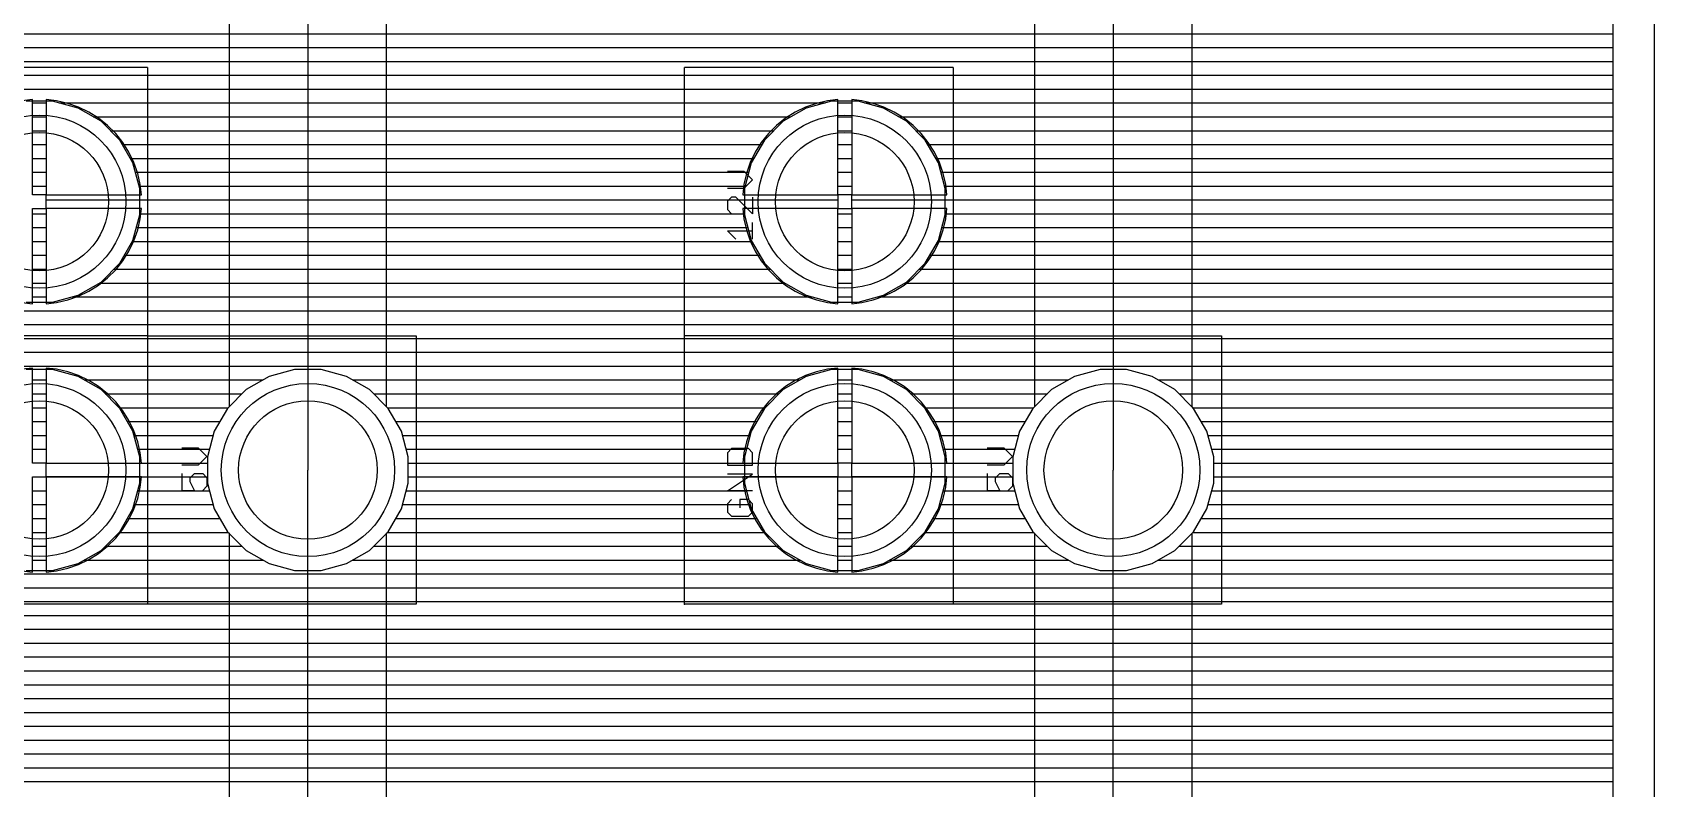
# Model space of a CAD drawing. Extents: x 0 to 5.05, y 0 to 8.75.
# Drawn here: x 3.177 to 5.05, y 1.992 to 2.865 of the extents above; entities that cross this region are included whole.
import ezdxf

# ---------------------------------------------------------------- set-up
doc = ezdxf.new("R2010")
doc.units = 0
for name, color, linetype in [('1', 22, 'CONTINUOUS'), ('16', 175, 'CONTINUOUS'), ('17', 82, 'CONTINUOUS'), ('20', 6, 'CONTINUOUS'), ('21', 253, 'CONTINUOUS'), ('23', 7, 'CONTINUOUS'), ('44', 253, 'CONTINUOUS'), ('51', 253, 'CONTINUOUS')]:
    doc.layers.add(name, color=color, linetype=linetype)

# ---------------------------------------------------------------- blocks, each defined once
blk = doc.blocks.new('ROUNDP')
blk.add_circle((0, 0), 0.5)

msp = doc.modelspace()

# ---------------------------------------------------------------- linework, layer by layer
at = {"layer": '1'}
for p, q in [((5.002, 8.702), (5.002, 0.048)), ((4.425, 3.29), (4.425, 2.36)), ((4.334, 3.216951), (4.334, 2.433049)), ((4.516, 2.433049), (4.516, 3.216951)), ((0.750537, 2.848), (4.334, 2.848)), ((0.751, 2.864), (4.334, 2.864)), ((4.516, 2.864), (5.002, 2.864)), ((4.516, 2.848), (5.002, 2.848)), ((0.74625, 2.832), (4.334, 2.832)), ((4.516, 2.832), (5.002, 2.832)), ((0.740655, 2.816), (4.334, 2.816)), ((4.516, 2.816), (5.002, 2.816)), ((0.731417, 2.8), (4.334, 2.8)), ((4.516, 2.8), (5.002, 2.8)), ((3.177, 2.787845), (3.165203, 2.786516)), ((3.177, 2.678), (3.177, 2.787845)), ((3.177, 2.784), (3.193, 2.784)), ((3.193, 2.787845), (3.193, 2.678)), ((3.204797, 2.786516), (3.193, 2.787845)), ((3.217718, 2.783567), (3.204797, 2.786516)), ((3.21582, 2.784), (4.08418, 2.784)), ((3.230228, 2.779189), (3.217718, 2.783567)), ((3.242169, 2.773439), (3.230228, 2.779189)), ((3.253391, 2.766388), (3.242169, 2.773439)), ((4.057831, 2.773439), (4.046609, 2.766388)), ((4.069772, 2.779189), (4.057831, 2.773439)), ((4.082282, 2.783567), (4.069772, 2.779189)), ((4.095203, 2.786516), (4.082282, 2.783567)), ((4.107, 2.787845), (4.095203, 2.786516)), ((4.107, 2.678), (4.107, 2.787845)), ((4.107, 2.784), (4.123, 2.784)), ((4.123, 2.787845), (4.123, 2.678)), ((4.134797, 2.786516), (4.123, 2.787845)), ((4.147718, 2.783567), (4.134797, 2.786516)), ((4.14582, 2.784), (4.334, 2.784)), ((4.160228, 2.779189), (4.147718, 2.783567)), ((4.172169, 2.773439), (4.160228, 2.779189)), ((4.183391, 2.766388), (4.172169, 2.773439)), ((4.516, 2.784), (5.002, 2.784)), ((3.177, 2.768), (3.193, 2.768)), ((3.250825, 2.768), (4.049175, 2.768)), ((3.263753, 2.758124), (3.253391, 2.766388)), ((3.273124, 2.748753), (3.263753, 2.758124)), ((4.036247, 2.758124), (4.026876, 2.748753)), ((4.046609, 2.766388), (4.036247, 2.758124)), ((4.107, 2.768), (4.123, 2.768)), ((4.180825, 2.768), (4.334, 2.768)), ((4.193753, 2.758124), (4.183391, 2.766388)), ((4.203124, 2.748753), (4.193753, 2.758124)), ((4.516, 2.768), (5.002, 2.768)), ((3.177, 2.752), (3.193, 2.752)), ((3.177, 2.736), (3.193, 2.736)), ((3.269877, 2.752), (4.030123, 2.752)), ((3.281388, 2.738391), (3.273124, 2.748753)), ((3.288439, 2.727169), (3.281388, 2.738391)), ((3.28289, 2.736), (4.01711, 2.736)), ((4.018612, 2.738391), (4.011561, 2.727169)), ((4.026876, 2.748753), (4.018612, 2.738391)), ((4.107, 2.752), (4.123, 2.752)), ((4.107, 2.736), (4.123, 2.736)), ((4.199877, 2.752), (4.334, 2.752)), ((4.211388, 2.738391), (4.203124, 2.748753)), ((4.218439, 2.727169), (4.211388, 2.738391)), ((4.21289, 2.736), (4.334, 2.736)), ((4.516, 2.752), (5.002, 2.752)), ((4.516, 2.736), (5.002, 2.736)), ((3.177, 2.72), (3.193, 2.72)), ((3.294189, 2.715228), (3.288439, 2.727169)), ((3.291891, 2.72), (4.008109, 2.72)), ((4.011561, 2.727169), (4.00581, 2.715228)), ((4.107, 2.72), (4.123, 2.72)), ((4.224189, 2.715228), (4.218439, 2.727169)), ((4.221891, 2.72), (4.334, 2.72)), ((4.516, 2.72), (5.002, 2.72)), ((3.177, 2.704), (3.193, 2.704)), ((3.298567, 2.702718), (3.294189, 2.715228)), ((3.298118, 2.704), (4.001882, 2.704)), ((3.301516, 2.689797), (3.298567, 2.702718)), ((4.001433, 2.702718), (3.998484, 2.689797)), ((4.00581, 2.715228), (4.001433, 2.702718)), ((4.107, 2.704), (4.123, 2.704)), ((4.228567, 2.702718), (4.224189, 2.715228)), ((4.228118, 2.704), (4.334, 2.704)), ((4.231516, 2.689797), (4.228567, 2.702718)), ((4.516, 2.704), (5.002, 2.704)), ((3.177, 2.688), (3.193, 2.688)), ((3.302845, 2.678), (3.301516, 2.689797)), ((3.301719, 2.688), (3.998281, 2.688)), ((3.998484, 2.689797), (3.997155, 2.678)), ((4.107, 2.688), (4.123, 2.688)), ((4.232845, 2.678), (4.231516, 2.689797)), ((4.231719, 2.688), (4.334, 2.688)), ((4.516, 2.688), (5.002, 2.688)), ((3.193, 2.678), (3.177, 2.678)), ((3.177, 2.552155), (3.177, 2.661999)), ((3.177, 2.661999), (3.193, 2.661999)), ((3.193, 2.662), (3.193, 2.678)), ((3.193, 2.678), (3.302845, 2.678)), ((3.193, 2.672), (4.106999, 2.672)), ((3.302845, 2.662), (3.193, 2.662)), ((3.193, 2.661999), (3.193, 2.552155)), ((3.301516, 2.650203), (3.302845, 2.662)), ((3.997155, 2.678), (4.106999, 2.678)), ((4.106999, 2.662), (3.997155, 2.662)), ((3.997155, 2.662), (3.998484, 2.650203)), ((4.106999, 2.678), (4.106999, 2.662)), ((4.123, 2.678), (4.107, 2.678)), ((4.107, 2.552155), (4.107, 2.661999)), ((4.107, 2.661999), (4.123, 2.661999)), ((4.123, 2.662), (4.123, 2.678)), ((4.123, 2.678), (4.232845, 2.678)), ((4.123, 2.672), (4.334, 2.672)), ((4.232845, 2.662), (4.123, 2.662)), ((4.123, 2.661999), (4.123, 2.552155)), ((4.231516, 2.650203), (4.232845, 2.662)), ((4.516, 2.672), (5.002, 2.672)), ((3.177, 2.656), (3.193, 2.656)), ((3.298567, 2.637282), (3.301516, 2.650203)), ((3.302169, 2.656), (3.997831, 2.656)), ((3.998484, 2.650203), (4.001433, 2.637282)), ((4.107, 2.656), (4.123, 2.656)), ((4.228567, 2.637282), (4.231516, 2.650203)), ((4.232169, 2.656), (4.334, 2.656)), ((4.516, 2.656), (5.002, 2.656)), ((3.177, 2.64), (3.193, 2.64)), ((3.177, 2.624), (3.193, 2.624)), ((3.288439, 2.612831), (3.294189, 2.624772)), ((3.293818, 2.624), (4.006182, 2.624)), ((3.294189, 2.624772), (3.298567, 2.637282)), ((3.299187, 2.64), (4.000813, 2.64)), ((4.001433, 2.637282), (4.00581, 2.624772)), ((4.00581, 2.624772), (4.011561, 2.612831)), ((4.107, 2.64), (4.123, 2.64)), ((4.107, 2.624), (4.123, 2.624)), ((4.218439, 2.612831), (4.224189, 2.624772)), ((4.223818, 2.624), (4.334, 2.624)), ((4.224189, 2.624772), (4.228567, 2.637282)), ((4.229187, 2.64), (4.334, 2.64)), ((4.516, 2.64), (5.002, 2.64)), ((4.516, 2.624), (5.002, 2.624)), ((3.177, 2.608), (3.193, 2.608)), ((3.281388, 2.601609), (3.288439, 2.612831)), ((3.285403, 2.608), (4.014596, 2.608)), ((4.011561, 2.612831), (4.018612, 2.601609)), ((4.107, 2.608), (4.123, 2.608)), ((4.211388, 2.601609), (4.218439, 2.612831)), ((4.215403, 2.608), (4.334, 2.608)), ((4.516, 2.608), (5.002, 2.608)), ((3.177, 2.592), (3.193, 2.592)), ((3.263753, 2.581876), (3.273124, 2.591247)), ((3.273124, 2.591247), (3.281388, 2.601609)), ((3.273725, 2.592), (4.026275, 2.592)), ((4.018612, 2.601609), (4.026876, 2.591247)), ((4.026876, 2.591247), (4.036247, 2.581876)), ((4.107, 2.592), (4.123, 2.592)), ((4.193753, 2.581876), (4.203124, 2.591247)), ((4.203124, 2.591247), (4.211388, 2.601609)), ((4.203725, 2.592), (4.334, 2.592)), ((4.516, 2.592), (5.002, 2.592)), ((3.177, 2.576), (3.193, 2.576)), ((3.230228, 2.56081), (3.242169, 2.566561)), ((3.242169, 2.566561), (3.253391, 2.573612)), ((3.253391, 2.573612), (3.263753, 2.581876)), ((3.256385, 2.576), (4.043615, 2.576)), ((4.036247, 2.581876), (4.046609, 2.573612)), ((4.046609, 2.573612), (4.057831, 2.566561)), ((4.057831, 2.566561), (4.069772, 2.56081)), ((4.107, 2.576), (4.123, 2.576)), ((4.160228, 2.56081), (4.172169, 2.566561)), ((4.172169, 2.566561), (4.183391, 2.573612)), ((4.183391, 2.573612), (4.193753, 2.581876)), ((4.186385, 2.576), (4.334, 2.576)), ((4.516, 2.576), (5.002, 2.576)), ((3.165203, 2.553484), (3.177, 2.552155)), ((3.177, 2.56), (3.193, 2.56)), ((3.193, 2.552155), (3.204797, 2.553484)), ((3.204797, 2.553484), (3.217718, 2.556433)), ((3.217718, 2.556433), (3.230228, 2.56081)), ((3.227912, 2.56), (4.072088, 2.56)), ((4.069772, 2.56081), (4.082282, 2.556433)), ((4.082282, 2.556433), (4.095203, 2.553484)), ((4.095203, 2.553484), (4.107, 2.552155)), ((4.107, 2.56), (4.123, 2.56)), ((4.123, 2.552155), (4.134797, 2.553484)), ((4.134797, 2.553484), (4.147718, 2.556433)), ((4.147718, 2.556433), (4.160228, 2.56081)), ((4.157912, 2.56), (4.334, 2.56)), ((4.516, 2.56), (5.002, 2.56)), ((2.461, 2.544), (4.334, 2.544)), ((4.516, 2.544), (5.002, 2.544)), ((2.45357, 2.512), (4.334, 2.512)), ((2.457857, 2.528), (4.334, 2.528)), ((4.516, 2.528), (5.002, 2.528)), ((4.516, 2.512), (5.002, 2.512)), ((2.444882, 2.496), (4.334, 2.496)), ((4.516, 2.496), (5.002, 2.496)), ((2.434049, 2.48), (4.334, 2.48)), ((3.200272, 2.476), (3.169728, 2.476)), ((3.229774, 2.468095), (3.200272, 2.476)), ((3.479728, 2.476), (3.450226, 2.468095)), ((3.510272, 2.476), (3.479728, 2.476)), ((3.539774, 2.468095), (3.510272, 2.476)), ((4.099728, 2.476), (4.070226, 2.468095)), ((4.130272, 2.476), (4.099728, 2.476)), ((4.159774, 2.468095), (4.130272, 2.476)), ((4.516, 2.48), (5.002, 2.48)), ((3.256226, 2.452823), (3.229774, 2.468095)), ((3.236867, 2.464), (3.443133, 2.464)), ((3.450226, 2.468095), (3.423774, 2.452823)), ((3.566226, 2.452823), (3.539774, 2.468095)), ((3.546867, 2.464), (4.063133, 2.464)), ((4.070226, 2.468095), (4.043774, 2.452823)), ((4.186226, 2.452823), (4.159774, 2.468095)), ((4.166867, 2.464), (4.334, 2.464)), ((4.516, 2.464), (5.002, 2.464)), ((3.277823, 2.431226), (3.256226, 2.452823)), ((3.261049, 2.448), (3.418951, 2.448)), ((3.423774, 2.452823), (3.402177, 2.431226)), ((3.587823, 2.431226), (3.566226, 2.452823)), ((3.571049, 2.448), (4.038951, 2.448)), ((4.043774, 2.452823), (4.022177, 2.431226)), ((4.207823, 2.431226), (4.186226, 2.452823)), ((4.191049, 2.448), (4.334, 2.448)), ((4.516, 2.448), (5.002, 2.448)), ((3.277049, 2.432), (3.402951, 2.432)), ((3.293095, 2.404774), (3.277823, 2.431226)), ((3.402177, 2.431226), (3.386905, 2.404774)), ((3.587049, 2.432), (4.022951, 2.432)), ((3.603095, 2.404774), (3.587823, 2.431226)), ((4.022177, 2.431226), (4.006905, 2.404774)), ((4.207049, 2.432), (4.332951, 2.432)), ((4.223095, 2.404774), (4.207823, 2.431226)), ((4.332177, 2.431226), (4.316905, 2.404774)), ((4.334, 2.433049), (4.332177, 2.431226)), ((4.517823, 2.431226), (4.516, 2.433049)), ((4.517049, 2.432), (5.002, 2.432)), ((4.533095, 2.404774), (4.517823, 2.431226)), ((3.286614, 2.416), (3.393386, 2.416)), ((3.301, 2.375272), (3.293095, 2.404774)), ((3.294374, 2.4), (3.385626, 2.4)), ((3.386905, 2.404774), (3.379, 2.375272)), ((3.596614, 2.416), (4.013386, 2.416)), ((3.611, 2.375272), (3.603095, 2.404774)), ((3.604374, 2.4), (4.005626, 2.4)), ((4.006905, 2.404774), (3.999, 2.375272)), ((4.216614, 2.416), (4.323386, 2.416)), ((4.231, 2.375272), (4.223095, 2.404774)), ((4.224374, 2.4), (4.315626, 2.4)), ((4.316905, 2.404774), (4.309, 2.375272)), ((4.526614, 2.416), (5.002, 2.416)), ((4.541, 2.375272), (4.533095, 2.404774)), ((4.534374, 2.4), (5.002, 2.4)), ((3.298661, 2.384), (3.381339, 2.384)), ((3.608661, 2.384), (4.001339, 2.384)), ((4.228661, 2.384), (4.311339, 2.384)), ((4.538661, 2.384), (5.002, 2.384)), ((3.301, 2.344728), (3.301, 2.375272)), ((3.301, 2.368), (3.379, 2.368)), ((3.379, 2.375272), (3.379, 2.344728)), ((3.495, 1.43), (3.495, 2.36)), ((3.611, 2.344728), (3.611, 2.375272)), ((3.611, 2.368), (3.999, 2.368)), ((3.999, 2.375272), (3.999, 2.344728)), ((4.231, 2.344728), (4.231, 2.375272)), ((4.231, 2.368), (4.309, 2.368)), ((4.309, 2.375272), (4.309, 2.344728)), ((4.541, 2.344728), (4.541, 2.375272)), ((4.541, 2.368), (5.002, 2.368)), ((3.293095, 2.315226), (3.301, 2.344728)), ((3.301, 2.352), (3.379, 2.352)), ((3.379, 2.344728), (3.386905, 2.315226)), ((3.603095, 2.315226), (3.611, 2.344728)), ((3.611, 2.352), (3.999, 2.352)), ((3.999, 2.344728), (4.006905, 2.315226)), ((4.223095, 2.315226), (4.231, 2.344728)), ((4.231, 2.352), (4.309, 2.352)), ((4.309, 2.344728), (4.316905, 2.315226)), ((4.533095, 2.315226), (4.541, 2.344728)), ((4.541, 2.352), (5.002, 2.352)), ((3.298661, 2.336), (3.381339, 2.336)), ((3.608661, 2.336), (4.001339, 2.336)), ((4.228661, 2.336), (4.311339, 2.336)), ((4.538661, 2.336), (5.002, 2.336)), ((3.277823, 2.288774), (3.293095, 2.315226)), ((3.286614, 2.304), (3.393386, 2.304)), ((3.294374, 2.32), (3.385626, 2.32)), ((3.386905, 2.315226), (3.402177, 2.288774)), ((3.587823, 2.288774), (3.603095, 2.315226)), ((3.596614, 2.304), (4.013386, 2.304)), ((3.604374, 2.32), (4.005626, 2.32)), ((4.006905, 2.315226), (4.022177, 2.288774)), ((4.207823, 2.288774), (4.223095, 2.315226)), ((4.216614, 2.304), (4.323386, 2.304)), ((4.224374, 2.32), (4.315626, 2.32)), ((4.316905, 2.315226), (4.332177, 2.288774)), ((4.517823, 2.288774), (4.533095, 2.315226)), ((4.526614, 2.304), (5.002, 2.304)), ((4.534374, 2.32), (5.002, 2.32)), ((3.256226, 2.267177), (3.277823, 2.288774)), ((3.277049, 2.288), (3.402951, 2.288)), ((3.402177, 2.288774), (3.404, 2.286951)), ((3.404, 2.286951), (3.404, 1.503049)), ((3.586, 2.286951), (3.587823, 2.288774)), ((3.586, 1.503049), (3.586, 2.286951)), ((3.587049, 2.288), (4.022951, 2.288)), ((4.022177, 2.288774), (4.043774, 2.267177)), ((4.186226, 2.267177), (4.207823, 2.288774)), ((4.207049, 2.288), (4.332951, 2.288)), ((4.332177, 2.288774), (4.353774, 2.267177)), ((4.496226, 2.267177), (4.517823, 2.288774)), ((4.517049, 2.288), (5.002, 2.288)), ((3.229774, 2.251905), (3.256226, 2.267177)), ((3.261049, 2.272), (3.404, 2.272)), ((3.586, 2.272), (4.038951, 2.272)), ((4.043774, 2.267177), (4.070226, 2.251905)), ((4.159774, 2.251905), (4.186226, 2.267177)), ((4.191049, 2.272), (4.348951, 2.272)), ((4.353774, 2.267177), (4.380226, 2.251905)), ((4.469774, 2.251905), (4.496226, 2.267177)), ((4.501049, 2.272), (5.002, 2.272)), ((3.200272, 2.244), (3.229774, 2.251905)), ((3.236867, 2.256), (3.404, 2.256)), ((3.586, 2.256), (4.063133, 2.256)), ((4.070226, 2.251905), (4.099728, 2.244)), ((4.130272, 2.244), (4.159774, 2.251905)), ((4.166867, 2.256), (4.373133, 2.256)), ((4.380226, 2.251905), (4.409728, 2.244)), ((4.440272, 2.244), (4.469774, 2.251905)), ((4.476867, 2.256), (5.002, 2.256)), ((0.751, 2.24), (3.404, 2.24)), ((3.169728, 2.244), (3.200272, 2.244)), ((3.586, 2.24), (5.002, 2.24)), ((4.099728, 2.244), (4.130272, 2.244)), ((4.409728, 2.244), (4.440272, 2.244)), ((0.749465, 2.224), (3.404, 2.224)), ((3.586, 2.224), (5.002, 2.224)), ((0.738346, 2.192), (3.404, 2.192)), ((0.745178, 2.208), (3.404, 2.208)), ((3.586, 2.208), (5.002, 2.208)), ((3.586, 2.192), (5.002, 2.192)), ((0.729108, 2.176), (3.404, 2.176)), ((3.586, 2.176), (5.002, 2.176)), ((0.714049, 2.16), (3.404, 2.16)), ((3.586, 2.16), (5.002, 2.16)), ((0.692063, 2.144), (3.404, 2.144)), ((3.586, 2.144), (5.002, 2.144)), ((0.048, 2.128), (3.404, 2.128)), ((3.586, 2.128), (5.002, 2.128)), ((0.048, 2.112), (3.404, 2.112)), ((3.586, 2.112), (5.002, 2.112)), ((0.048, 2.096), (3.404, 2.096)), ((0.048, 2.08), (3.404, 2.08)), ((3.586, 2.096), (5.002, 2.096)), ((3.586, 2.08), (5.002, 2.08)), ((0.048, 2.064), (3.404, 2.064)), ((3.586, 2.064), (5.002, 2.064)), ((0.979338, 2.048), (3.404, 2.048)), ((3.586, 2.048), (5.002, 2.048)), ((2.39167, 2.032), (3.404, 2.032)), ((3.586, 2.032), (5.002, 2.032)), ((2.418049, 2.016), (3.404, 2.016)), ((3.586, 2.016), (5.002, 2.016)), ((2.434049, 2), (3.404, 2)), ((3.586, 2), (5.002, 2))]:
    msp.add_line(p, q, dxfattribs=at)
at = {"layer": '16'}
for p, q in [((5.002, 8.702), (5.002, 0.048)), ((3.495, 3.29), (3.495, 2.36)), ((3.404, 3.216951), (3.404, 2.433049)), ((3.586, 2.433049), (3.586, 3.216951)), ((1.254693, 2.864), (3.404, 2.864)), ((1.270693, 2.848), (3.404, 2.848)), ((3.586, 2.864), (5.002, 2.864)), ((3.586, 2.848), (5.002, 2.848)), ((1.286693, 2.832), (3.404, 2.832)), ((3.586, 2.832), (5.002, 2.832)), ((1.302693, 2.816), (3.404, 2.816)), ((3.586, 2.816), (5.002, 2.816)), ((1.318693, 2.8), (3.404, 2.8)), ((3.586, 2.8), (5.002, 2.8)), ((3.200272, 2.786), (3.169728, 2.786)), ((3.229774, 2.778095), (3.200272, 2.786)), ((3.207735, 2.784), (3.404, 2.784)), ((3.256226, 2.762823), (3.229774, 2.778095)), ((3.586, 2.784), (4.092265, 2.784)), ((4.070226, 2.778095), (4.043774, 2.762823)), ((4.099728, 2.786), (4.070226, 2.778095)), ((4.130272, 2.786), (4.099728, 2.786)), ((4.159774, 2.778095), (4.130272, 2.786)), ((4.137735, 2.784), (5.002, 2.784)), ((4.186226, 2.762823), (4.159774, 2.778095)), ((3.247259, 2.768), (3.404, 2.768)), ((3.277823, 2.741226), (3.256226, 2.762823)), ((3.586, 2.768), (4.052741, 2.768)), ((4.043774, 2.762823), (4.022177, 2.741226)), ((4.177259, 2.768), (5.002, 2.768)), ((4.207823, 2.741226), (4.186226, 2.762823)), ((3.267049, 2.752), (3.404, 2.752)), ((3.293095, 2.714774), (3.277823, 2.741226)), ((3.28084, 2.736), (3.404, 2.736)), ((3.586, 2.752), (4.032951, 2.752)), ((3.586, 2.736), (4.01916, 2.736)), ((4.022177, 2.741226), (4.006905, 2.714774)), ((4.197049, 2.752), (5.002, 2.752)), ((4.223095, 2.714774), (4.207823, 2.741226)), ((4.21084, 2.736), (5.002, 2.736)), ((3.290078, 2.72), (3.404, 2.72)), ((3.586, 2.72), (4.009922, 2.72)), ((4.220078, 2.72), (5.002, 2.72)), ((3.301, 2.685272), (3.293095, 2.714774)), ((3.295982, 2.704), (3.404, 2.704)), ((3.586, 2.704), (4.004018, 2.704)), ((4.006905, 2.714774), (3.999, 2.685272)), ((4.231, 2.685272), (4.223095, 2.714774)), ((4.225982, 2.704), (5.002, 2.704)), ((3.300269, 2.688), (3.404, 2.688)), ((3.301, 2.654728), (3.301, 2.685272)), ((3.586, 2.688), (3.999731, 2.688)), ((3.999, 2.685272), (3.999, 2.654728)), ((4.230269, 2.688), (5.002, 2.688)), ((4.231, 2.654728), (4.231, 2.685272)), ((3.301, 2.672), (3.404, 2.672)), ((3.586, 2.672), (3.999, 2.672)), ((4.231, 2.672), (5.002, 2.672)), ((3.293095, 2.625226), (3.301, 2.654728)), ((3.301, 2.656), (3.404, 2.656)), ((3.586, 2.656), (3.999, 2.656)), ((3.999, 2.654728), (4.006905, 2.625226)), ((4.223095, 2.625226), (4.231, 2.654728)), ((4.231, 2.656), (5.002, 2.656)), ((3.277823, 2.598774), (3.293095, 2.625226)), ((3.292387, 2.624), (3.404, 2.624)), ((3.297053, 2.64), (3.404, 2.64)), ((3.586, 2.64), (4.002946, 2.64)), ((3.586, 2.624), (4.007613, 2.624)), ((4.006905, 2.625226), (4.022177, 2.598774)), ((4.207823, 2.598774), (4.223095, 2.625226)), ((4.222387, 2.624), (5.002, 2.624)), ((4.227053, 2.64), (5.002, 2.64)), ((3.283149, 2.608), (3.404, 2.608)), ((3.586, 2.608), (4.01685, 2.608)), ((4.213149, 2.608), (5.002, 2.608)), ((3.256226, 2.577177), (3.277823, 2.598774)), ((3.271049, 2.592), (3.404, 2.592)), ((3.586, 2.592), (4.028951, 2.592)), ((4.022177, 2.598774), (4.043774, 2.577177)), ((4.186226, 2.577177), (4.207823, 2.598774)), ((4.201049, 2.592), (5.002, 2.592)), ((3.229774, 2.561905), (3.256226, 2.577177)), ((3.254187, 2.576), (3.404, 2.576)), ((3.586, 2.576), (4.045813, 2.576)), ((4.043774, 2.577177), (4.070226, 2.561905)), ((4.159774, 2.561905), (4.186226, 2.577177)), ((4.184187, 2.576), (5.002, 2.576)), ((3.169728, 2.554), (3.200272, 2.554)), ((3.200272, 2.554), (3.229774, 2.561905)), ((3.222664, 2.56), (3.404, 2.56)), ((3.586, 2.56), (4.077336, 2.56)), ((4.070226, 2.561905), (4.099728, 2.554)), ((4.099728, 2.554), (4.130272, 2.554)), ((4.130272, 2.554), (4.159774, 2.561905)), ((4.152664, 2.56), (5.002, 2.56)), ((2.462507, 2.544), (3.404, 2.544)), ((3.586, 2.544), (5.002, 2.544)), ((2.454969, 2.512), (3.404, 2.512)), ((2.459872, 2.528), (3.404, 2.528)), ((3.586, 2.528), (5.002, 2.528)), ((3.586, 2.512), (5.002, 2.512)), ((2.447288, 2.496), (3.404, 2.496)), ((3.586, 2.496), (5.002, 2.496)), ((2.436117, 2.48), (3.404, 2.48)), ((3.177, 2.477845), (3.165203, 2.476516)), ((3.177, 2.368), (3.177, 2.477845)), ((3.204797, 2.476516), (3.193, 2.477845)), ((3.193, 2.477845), (3.193, 2.368)), ((3.217718, 2.473567), (3.204797, 2.476516)), ((3.230228, 2.469189), (3.217718, 2.473567)), ((3.586, 2.48), (5.002, 2.48)), ((4.082282, 2.473567), (4.069772, 2.469189)), ((4.095203, 2.476516), (4.082282, 2.473567)), ((4.107, 2.477845), (4.095203, 2.476516)), ((4.107, 2.368), (4.107, 2.477845)), ((4.134797, 2.476516), (4.123, 2.477845)), ((4.123, 2.477845), (4.123, 2.368)), ((4.147718, 2.473567), (4.134797, 2.476516)), ((4.160228, 2.469189), (4.147718, 2.473567)), ((4.409728, 2.476), (4.380226, 2.468095)), ((4.440272, 2.476), (4.409728, 2.476)), ((4.469774, 2.468095), (4.440272, 2.476)), ((3.177, 2.464), (3.193, 2.464)), ((3.242169, 2.463439), (3.230228, 2.469189)), ((3.241004, 2.464), (3.404, 2.464)), ((3.253391, 2.456388), (3.242169, 2.463439)), ((3.263753, 2.448124), (3.253391, 2.456388)), ((3.586, 2.464), (4.058996, 2.464)), ((4.046609, 2.456388), (4.036247, 2.448124)), ((4.057831, 2.463439), (4.046609, 2.456388)), ((4.069772, 2.469189), (4.057831, 2.463439)), ((4.107, 2.464), (4.123, 2.464)), ((4.172169, 2.463439), (4.160228, 2.469189)), ((4.171004, 2.464), (4.373133, 2.464)), ((4.183391, 2.456388), (4.172169, 2.463439)), ((4.193753, 2.448124), (4.183391, 2.456388)), ((4.380226, 2.468095), (4.353774, 2.452823)), ((4.496226, 2.452823), (4.469774, 2.468095)), ((4.476867, 2.464), (5.002, 2.464)), ((3.177, 2.448), (3.193, 2.448)), ((3.273124, 2.438753), (3.263753, 2.448124)), ((3.263877, 2.448), (3.404, 2.448)), ((3.281388, 2.428391), (3.273124, 2.438753)), ((3.586, 2.448), (4.036123, 2.448)), ((4.026876, 2.438753), (4.018612, 2.428391)), ((4.036247, 2.448124), (4.026876, 2.438753)), ((4.107, 2.448), (4.123, 2.448)), ((4.203124, 2.438753), (4.193753, 2.448124)), ((4.193877, 2.448), (4.348951, 2.448)), ((4.211388, 2.428391), (4.203124, 2.438753)), ((4.353774, 2.452823), (4.332177, 2.431226)), ((4.517823, 2.431226), (4.496226, 2.452823)), ((4.501049, 2.448), (5.002, 2.448)), ((3.177, 2.432), (3.193, 2.432)), ((3.278509, 2.432), (3.402951, 2.432)), ((3.288439, 2.417169), (3.281388, 2.428391)), ((3.294189, 2.405228), (3.288439, 2.417169)), ((3.402177, 2.431226), (3.386905, 2.404774)), ((3.404, 2.433049), (3.402177, 2.431226)), ((3.587823, 2.431226), (3.586, 2.433049)), ((3.587049, 2.432), (4.021491, 2.432)), ((3.603095, 2.404774), (3.587823, 2.431226)), ((4.011561, 2.417169), (4.00581, 2.405228)), ((4.018612, 2.428391), (4.011561, 2.417169)), ((4.107, 2.432), (4.123, 2.432)), ((4.208509, 2.432), (4.332951, 2.432)), ((4.218439, 2.417169), (4.211388, 2.428391)), ((4.224189, 2.405228), (4.218439, 2.417169)), ((4.332177, 2.431226), (4.316905, 2.404774)), ((4.517049, 2.432), (5.002, 2.432)), ((4.533095, 2.404774), (4.517823, 2.431226)), ((3.177, 2.416), (3.193, 2.416)), ((3.177, 2.4), (3.193, 2.4)), ((3.289002, 2.416), (3.393386, 2.416)), ((3.298567, 2.392718), (3.294189, 2.405228)), ((3.296019, 2.4), (3.385626, 2.4)), ((3.386905, 2.404774), (3.379, 2.375272)), ((3.596614, 2.416), (4.010998, 2.416)), ((3.611, 2.375272), (3.603095, 2.404774)), ((3.604374, 2.4), (4.003981, 2.4)), ((4.00581, 2.405228), (4.001433, 2.392718)), ((4.107, 2.416), (4.123, 2.416)), ((4.107, 2.4), (4.123, 2.4)), ((4.219002, 2.416), (4.323386, 2.416)), ((4.228567, 2.392718), (4.224189, 2.405228)), ((4.226019, 2.4), (4.315626, 2.4)), ((4.316905, 2.404774), (4.309, 2.375272)), ((4.526614, 2.416), (5.002, 2.416)), ((4.541, 2.375272), (4.533095, 2.404774)), ((4.534374, 2.4), (5.002, 2.4)), ((3.177, 2.384), (3.193, 2.384)), ((3.301516, 2.379797), (3.298567, 2.392718)), ((3.300557, 2.384), (3.381339, 2.384)), ((3.302845, 2.368), (3.301516, 2.379797)), ((3.608661, 2.384), (3.999443, 2.384)), ((3.998484, 2.379797), (3.997155, 2.368)), ((4.001433, 2.392718), (3.998484, 2.379797)), ((4.107, 2.384), (4.123, 2.384)), ((4.231516, 2.379797), (4.228567, 2.392718)), ((4.230557, 2.384), (4.311339, 2.384)), ((4.232845, 2.368), (4.231516, 2.379797)), ((4.538661, 2.384), (5.002, 2.384)), ((3.193, 2.368), (3.177, 2.368)), ((3.193, 2.352), (3.193, 2.368)), ((3.193, 2.368), (3.302845, 2.368)), ((3.302845, 2.368), (3.379, 2.368)), ((3.379, 2.375272), (3.379, 2.344728)), ((3.611, 2.344728), (3.611, 2.375272)), ((3.611, 2.368), (3.997155, 2.368)), ((3.997155, 2.368), (4.106999, 2.368)), ((4.106999, 2.368), (4.106999, 2.352)), ((4.123, 2.368), (4.107, 2.368)), ((4.123, 2.352), (4.123, 2.368)), ((4.123, 2.368), (4.232845, 2.368)), ((4.232845, 2.368), (4.309, 2.368)), ((4.309, 2.375272), (4.309, 2.344728)), ((4.425, 1.43), (4.425, 2.36)), ((4.541, 2.344728), (4.541, 2.375272)), ((4.541, 2.368), (5.002, 2.368)), ((3.177, 2.242155), (3.177, 2.351999)), ((3.177, 2.351999), (3.193, 2.351999)), ((3.302845, 2.352), (3.193, 2.352)), ((3.193, 2.352), (3.379, 2.352)), ((3.193, 2.351999), (3.193, 2.242155)), ((3.301516, 2.340203), (3.302845, 2.352)), ((3.379, 2.344728), (3.386905, 2.315226)), ((3.603095, 2.315226), (3.611, 2.344728)), ((3.611, 2.352), (4.106999, 2.352)), ((4.106999, 2.352), (3.997155, 2.352)), ((3.997155, 2.352), (3.998484, 2.340203)), ((4.107, 2.242155), (4.107, 2.351999)), ((4.107, 2.351999), (4.123, 2.351999)), ((4.232845, 2.352), (4.123, 2.352)), ((4.123, 2.352), (4.309, 2.352)), ((4.123, 2.351999), (4.123, 2.242155)), ((4.231516, 2.340203), (4.232845, 2.352)), ((4.309, 2.344728), (4.316905, 2.315226)), ((4.533095, 2.315226), (4.541, 2.344728)), ((4.541, 2.352), (5.002, 2.352)), ((3.177, 2.336), (3.193, 2.336)), ((3.294189, 2.314772), (3.298567, 2.327282)), ((3.298567, 2.327282), (3.301516, 2.340203)), ((3.300557, 2.336), (3.381339, 2.336)), ((3.608661, 2.336), (3.999443, 2.336)), ((3.998484, 2.340203), (4.001433, 2.327282)), ((4.001433, 2.327282), (4.00581, 2.314772)), ((4.107, 2.336), (4.123, 2.336)), ((4.224189, 2.314772), (4.228567, 2.327282)), ((4.228567, 2.327282), (4.231516, 2.340203)), ((4.230557, 2.336), (4.311339, 2.336)), ((4.538661, 2.336), (5.002, 2.336)), ((3.177, 2.32), (3.193, 2.32)), ((3.177, 2.304), (3.193, 2.304)), ((3.288439, 2.302831), (3.294189, 2.314772)), ((3.289002, 2.304), (3.393386, 2.304)), ((3.296019, 2.32), (3.385626, 2.32)), ((3.386905, 2.315226), (3.402177, 2.288774)), ((3.587823, 2.288774), (3.603095, 2.315226)), ((3.596614, 2.304), (4.010998, 2.304)), ((3.604374, 2.32), (4.003981, 2.32)), ((4.00581, 2.314772), (4.011561, 2.302831)), ((4.107, 2.32), (4.123, 2.32)), ((4.107, 2.304), (4.123, 2.304)), ((4.218439, 2.302831), (4.224189, 2.314772)), ((4.219002, 2.304), (4.323386, 2.304)), ((4.226019, 2.32), (4.315626, 2.32)), ((4.316905, 2.315226), (4.332177, 2.288774)), ((4.517823, 2.288774), (4.533095, 2.315226)), ((4.526614, 2.304), (5.002, 2.304)), ((4.534374, 2.32), (5.002, 2.32)), ((3.177, 2.288), (3.193, 2.288)), ((3.273124, 2.281247), (3.281388, 2.291609)), ((3.278509, 2.288), (3.402951, 2.288)), ((3.281388, 2.291609), (3.288439, 2.302831)), ((3.402177, 2.288774), (3.423774, 2.267177)), ((3.566226, 2.267177), (3.587823, 2.288774)), ((3.587049, 2.288), (4.02149, 2.288)), ((4.011561, 2.302831), (4.018612, 2.291609)), ((4.018612, 2.291609), (4.026876, 2.281247)), ((4.107, 2.288), (4.123, 2.288)), ((4.203124, 2.281247), (4.211388, 2.291609)), ((4.208509, 2.288), (4.332951, 2.288)), ((4.211388, 2.291609), (4.218439, 2.302831)), ((4.332177, 2.288774), (4.334, 2.286951)), ((4.334, 2.286951), (4.334, 1.503049)), ((4.516, 2.286951), (4.517823, 2.288774)), ((4.516, 1.503049), (4.516, 2.286951)), ((4.517049, 2.288), (5.002, 2.288)), ((3.177, 2.272), (3.193, 2.272)), ((3.253391, 2.263612), (3.263753, 2.271876)), ((3.263753, 2.271876), (3.273124, 2.281247)), ((3.263877, 2.272), (3.418951, 2.272)), ((3.423774, 2.267177), (3.450226, 2.251905)), ((3.539774, 2.251905), (3.566226, 2.267177)), ((3.571049, 2.272), (4.036123, 2.272)), ((4.026876, 2.281247), (4.036247, 2.271876)), ((4.036247, 2.271876), (4.046609, 2.263612)), ((4.107, 2.272), (4.123, 2.272)), ((4.183391, 2.263612), (4.193753, 2.271876)), ((4.193753, 2.271876), (4.203124, 2.281247)), ((4.193877, 2.272), (4.334, 2.272)), ((4.516, 2.272), (5.002, 2.272)), ((3.177, 2.256), (3.193, 2.256)), ((3.217718, 2.246433), (3.230228, 2.25081)), ((3.230228, 2.25081), (3.242169, 2.256561)), ((3.241004, 2.256), (3.443133, 2.256)), ((3.242169, 2.256561), (3.253391, 2.263612)), ((3.450226, 2.251905), (3.479728, 2.244)), ((3.510272, 2.244), (3.539774, 2.251905)), ((3.546867, 2.256), (4.058996, 2.256)), ((4.046609, 2.263612), (4.057831, 2.256561)), ((4.057831, 2.256561), (4.069772, 2.25081)), ((4.069772, 2.25081), (4.082282, 2.246433)), ((4.107, 2.256), (4.123, 2.256)), ((4.147718, 2.246433), (4.160228, 2.25081)), ((4.160228, 2.25081), (4.172169, 2.256561)), ((4.171004, 2.256), (4.334, 2.256)), ((4.172169, 2.256561), (4.183391, 2.263612)), ((4.516, 2.256), (5.002, 2.256)), ((1.538693, 2.24), (4.334, 2.24)), ((3.165203, 2.243484), (3.177, 2.242155)), ((3.193, 2.242155), (3.204797, 2.243484)), ((3.204797, 2.243484), (3.217718, 2.246433)), ((3.479728, 2.244), (3.510272, 2.244)), ((4.082282, 2.246433), (4.095203, 2.243484)), ((4.095203, 2.243484), (4.107, 2.242155)), ((4.123, 2.242155), (4.134797, 2.243484)), ((4.134797, 2.243484), (4.147718, 2.246433)), ((4.516, 2.24), (5.002, 2.24)), ((1.554693, 2.224), (4.334, 2.224)), ((4.516, 2.224), (5.002, 2.224)), ((1.570693, 2.208), (4.334, 2.208)), ((1.586693, 2.192), (4.334, 2.192)), ((4.516, 2.208), (5.002, 2.208)), ((4.516, 2.192), (5.002, 2.192)), ((1.602693, 2.176), (4.334, 2.176)), ((4.516, 2.176), (5.002, 2.176)), ((1.618693, 2.16), (4.334, 2.16)), ((4.516, 2.16), (5.002, 2.16)), ((1.634693, 2.144), (4.334, 2.144)), ((4.516, 2.144), (5.002, 2.144)), ((1.650693, 2.128), (4.334, 2.128)), ((4.516, 2.128), (5.002, 2.128)), ((1.666693, 2.112), (4.334, 2.112)), ((4.516, 2.112), (5.002, 2.112)), ((1.682693, 2.096), (4.334, 2.096)), ((1.698693, 2.08), (4.334, 2.08)), ((4.516, 2.096), (5.002, 2.096)), ((4.516, 2.08), (5.002, 2.08)), ((1.714693, 2.064), (4.334, 2.064)), ((4.516, 2.064), (5.002, 2.064)), ((1.730693, 2.048), (4.334, 2.048)), ((4.516, 2.048), (5.002, 2.048)), ((2.394774, 2.032), (4.334, 2.032)), ((4.516, 2.032), (5.002, 2.032)), ((2.420147, 2.016), (4.334, 2.016)), ((4.516, 2.016), (5.002, 2.016)), ((2.436117, 2), (4.334, 2)), ((4.516, 2), (5.002, 2))]:
    msp.add_line(p, q, dxfattribs=at)
at = {"layer": '20'}
msp.add_line((5.05, 0), (5.05, 8.75), dxfattribs=at)
at = {"layer": '21'}
for p, q in [((3.998825, 2.70478), (3.979475, 2.70478)), ((4.0085, 2.695105), (3.998825, 2.70478)), ((3.979475, 2.68543), (3.998825, 2.68543)), ((3.998825, 2.68543), (4.0085, 2.695105)), ((3.984313, 2.675315), (3.979475, 2.670477)), ((3.979475, 2.670477), (3.979475, 2.660803)), ((3.979475, 2.660803), (3.984313, 2.655965)), ((3.98915, 2.675315), (3.984313, 2.675315)), ((4.0085, 2.655965), (3.98915, 2.675315)), ((4.0085, 2.675315), (4.0085, 2.655965)), ((4.0085, 2.6265), (4.0085, 2.64585)), ((3.98915, 2.6265), (3.979475, 2.636175)), ((3.979475, 2.636175), (4.0085, 2.636175)), ((3.368825, 2.385315), (3.349475, 2.385315)), ((3.3785, 2.37564), (3.368825, 2.385315)), ((3.984313, 2.38478), (3.979475, 2.379943)), ((3.979475, 2.379943), (3.979475, 2.36543)), ((4.003663, 2.38478), (3.984313, 2.38478)), ((4.0085, 2.379943), (4.003663, 2.38478)), ((4.0085, 2.36543), (4.0085, 2.379943)), ((4.298825, 2.385315), (4.279475, 2.385315)), ((4.3085, 2.37564), (4.298825, 2.385315)), ((3.349475, 2.365965), (3.368825, 2.365965)), ((3.368825, 2.365965), (3.3785, 2.37564)), ((3.979475, 2.36543), (4.0085, 2.36543)), ((4.279475, 2.365965), (4.298825, 2.365965)), ((4.298825, 2.365965), (4.3085, 2.37564)), ((3.349475, 2.35585), (3.349475, 2.3365)), ((3.35915, 2.351012), (3.363988, 2.35585)), ((3.35915, 2.346175), (3.35915, 2.351012)), ((3.363988, 2.3365), (3.35915, 2.346175)), ((3.363988, 2.35585), (3.373663, 2.35585)), ((3.373663, 2.35585), (3.3785, 2.351012)), ((3.3785, 2.341337), (3.373663, 2.3365)), ((3.3785, 2.351012), (3.3785, 2.341337)), ((3.979475, 2.335965), (4.0085, 2.355315)), ((4.0085, 2.355315), (3.979475, 2.355315)), ((4.279475, 2.35585), (4.279475, 2.3365)), ((4.28915, 2.351012), (4.293988, 2.35585)), ((4.28915, 2.346175), (4.28915, 2.351012)), ((4.293988, 2.3365), (4.28915, 2.346175)), ((4.293988, 2.35585), (4.303663, 2.35585)), ((4.303663, 2.35585), (4.3085, 2.351012)), ((4.3085, 2.341337), (4.303663, 2.3365)), ((4.3085, 2.351012), (4.3085, 2.341337)), ((3.349475, 2.3365), (3.363988, 2.3365)), ((4.0085, 2.335965), (3.979475, 2.335965)), ((3.984313, 2.32585), (3.979475, 2.321012)), ((4.003663, 2.32585), (3.993988, 2.32585)), ((3.993988, 2.32585), (3.993988, 2.316175)), ((4.0085, 2.321012), (4.003663, 2.32585)), ((4.279475, 2.3365), (4.293988, 2.3365)), ((3.979475, 2.321012), (3.979475, 2.311337)), ((3.979475, 2.311337), (3.984313, 2.3065)), ((3.984313, 2.3065), (4.003663, 2.3065)), ((4.003663, 2.3065), (4.0085, 2.311337)), ((4.0085, 2.311337), (4.0085, 2.321012))]:
    msp.add_line(p, q, dxfattribs=at)
at = {"layer": '23'}
msp.add_point((3.93, 2.205), dxfattribs=at)
at = {"layer": '44'}
for centre in [(3.185, 2.67), (4.115, 2.67), (3.185, 2.36), (3.495, 2.36), (4.115, 2.36), (4.425, 2.36)]:
    msp.add_circle(centre, 0.08, dxfattribs=at)
at = {"layer": '51'}
for p, q in [((3.31, 2.825), (3, 2.825)), ((3.31, 2.825), (3.31, 2.515)), ((3.93, 2.515), (3.93, 2.825)), ((4.24, 2.825), (3.93, 2.825)), ((4.24, 2.825), (4.24, 2.515)), ((3.31, 2.515), (3, 2.515)), ((3.31, 2.515), (3.31, 2.205)), ((3.31, 2.515), (3.62, 2.515)), ((3.62, 2.515), (3.62, 2.205)), ((3.93, 2.205), (3.93, 2.515)), ((4.24, 2.515), (3.93, 2.515)), ((4.24, 2.515), (4.24, 2.205)), ((4.24, 2.515), (4.55, 2.515)), ((4.55, 2.515), (4.55, 2.205)), ((3.31, 2.205), (3, 2.205)), ((3.62, 2.205), (3.31, 2.205)), ((4.24, 2.205), (3.93, 2.205)), ((4.55, 2.205), (4.24, 2.205))]:
    msp.add_line(p, q, dxfattribs=at)

# ---------------------------------------------------------------- block references
at = {"layer": '17', "xscale": 0.2, "yscale": 0.2}
for p in [(3.185, 2.67), (3.185, 2.67), (4.115, 2.67), (4.115, 2.67)]:
    msp.add_blockref('ROUNDP', p, dxfattribs=at)
at = {"layer": '17', "xscale": 0.2, "yscale": 0.2, "rotation": 90}
for p in [(3.185, 2.36), (3.185, 2.36), (3.495, 2.36), (3.495, 2.36), (4.115, 2.36), (4.115, 2.36), (4.425, 2.36), (4.425, 2.36)]:
    msp.add_blockref('ROUNDP', p, dxfattribs=at)

doc.saveas('drawing.dxf')
